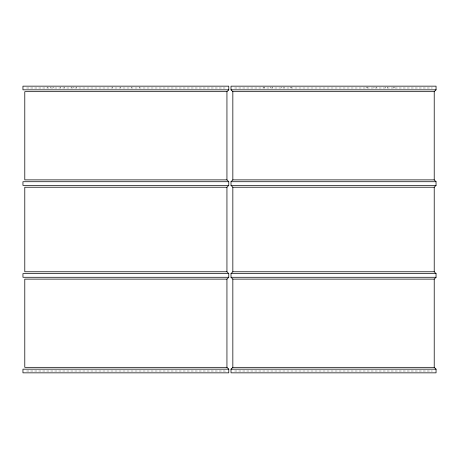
<?xml version="1.0" encoding="UTF-8"?>
<svg xmlns="http://www.w3.org/2000/svg" width="459" height="459" viewBox="0 0 459 459"><rect width="100%" height="100%" fill="white"/><g stroke="black" fill="none" stroke-linecap="round" stroke-linejoin="round"><path stroke-width="0.34" stroke-dasharray="2.29 1.72" d="M26.628 87.996L225.099 87.996M234.669 87.996L432.389 87.996M26.628 371.004L225.099 371.004L225.099 372.846M234.669 371.004L432.389 371.004M394.803 87.072L394.803 87.996M393.822 87.072L393.822 87.996M387.568 87.072L387.568 87.996M385.199 87.072L385.199 87.996M376.357 87.072L376.357 87.996M373.993 87.072L373.993 87.996M367.739 87.072L367.739 87.996M366.758 87.072L366.758 87.996M291.236 87.072L291.236 87.996M290.26 87.072L290.26 87.996M284.006 87.072L284.006 87.996M281.637 87.072L281.637 87.996M272.795 87.072L272.795 87.996M270.426 87.072L270.426 87.996M264.177 87.072L264.177 87.996M263.196 87.072L263.196 87.996M139.444 87.072L139.444 87.996M131.492 87.072L131.492 87.996M120.235 87.072L120.235 87.996M112.283 87.072L112.283 87.996M76.779 87.072L76.779 87.996M73.865 87.072L73.865 87.996M71.151 87.072L71.151 87.996M64.122 87.072L64.122 87.996M60.284 87.072L60.284 87.996M53.25 87.072L53.25 87.996M50.536 87.072L50.536 87.996M47.627 87.072L47.627 87.996"/><path stroke-width="0.69" d="M231.009 181.718L232.839 179.882L232.839 91.668L231.009 89.832L231.009 86.154L436.05 86.154L436.05 89.832L434.22 91.668L434.22 179.882L436.05 181.718L436.05 185.396L434.22 187.232L434.22 271.768L436.05 273.604L436.05 277.282L434.22 279.118L434.22 367.332L436.05 369.168L436.05 372.846L231.009 372.846L231.009 369.168L232.839 367.332L232.839 279.118L231.009 277.282L231.009 273.604L232.839 271.768L232.839 187.232L231.009 185.396L231.009 181.718L436.05 181.718M228.777 369.168L22.95 369.168L22.95 372.846L228.777 372.846L228.777 369.168L226.941 367.332L24.786 367.332L24.786 279.118L226.941 279.118L228.777 277.282L228.777 273.604L226.941 271.768L24.786 271.768L24.786 187.232L226.941 187.232L228.777 185.396L228.777 181.718L226.941 179.882L24.786 179.882L24.786 91.668L226.941 91.668L228.777 89.832L228.777 86.154L22.95 86.154L22.95 89.832L228.777 89.832M231.009 89.832L436.05 89.832M232.839 91.668L434.22 91.668M232.839 179.882L434.22 179.882M228.777 181.718L22.95 181.718L22.95 185.396L228.777 185.396M231.009 185.396L436.05 185.396M232.839 187.232L434.22 187.232M232.839 271.768L434.22 271.768M228.777 273.604L22.95 273.604L22.95 277.282L228.777 277.282M231.009 273.604L436.05 273.604M231.009 277.282L436.05 277.282M232.839 279.118L434.22 279.118M232.839 367.332L434.22 367.332M231.009 369.168L436.05 369.168M226.941 91.668L226.941 179.882M226.941 187.232L226.941 271.768M226.941 279.118L226.941 367.332"/></g></svg>
